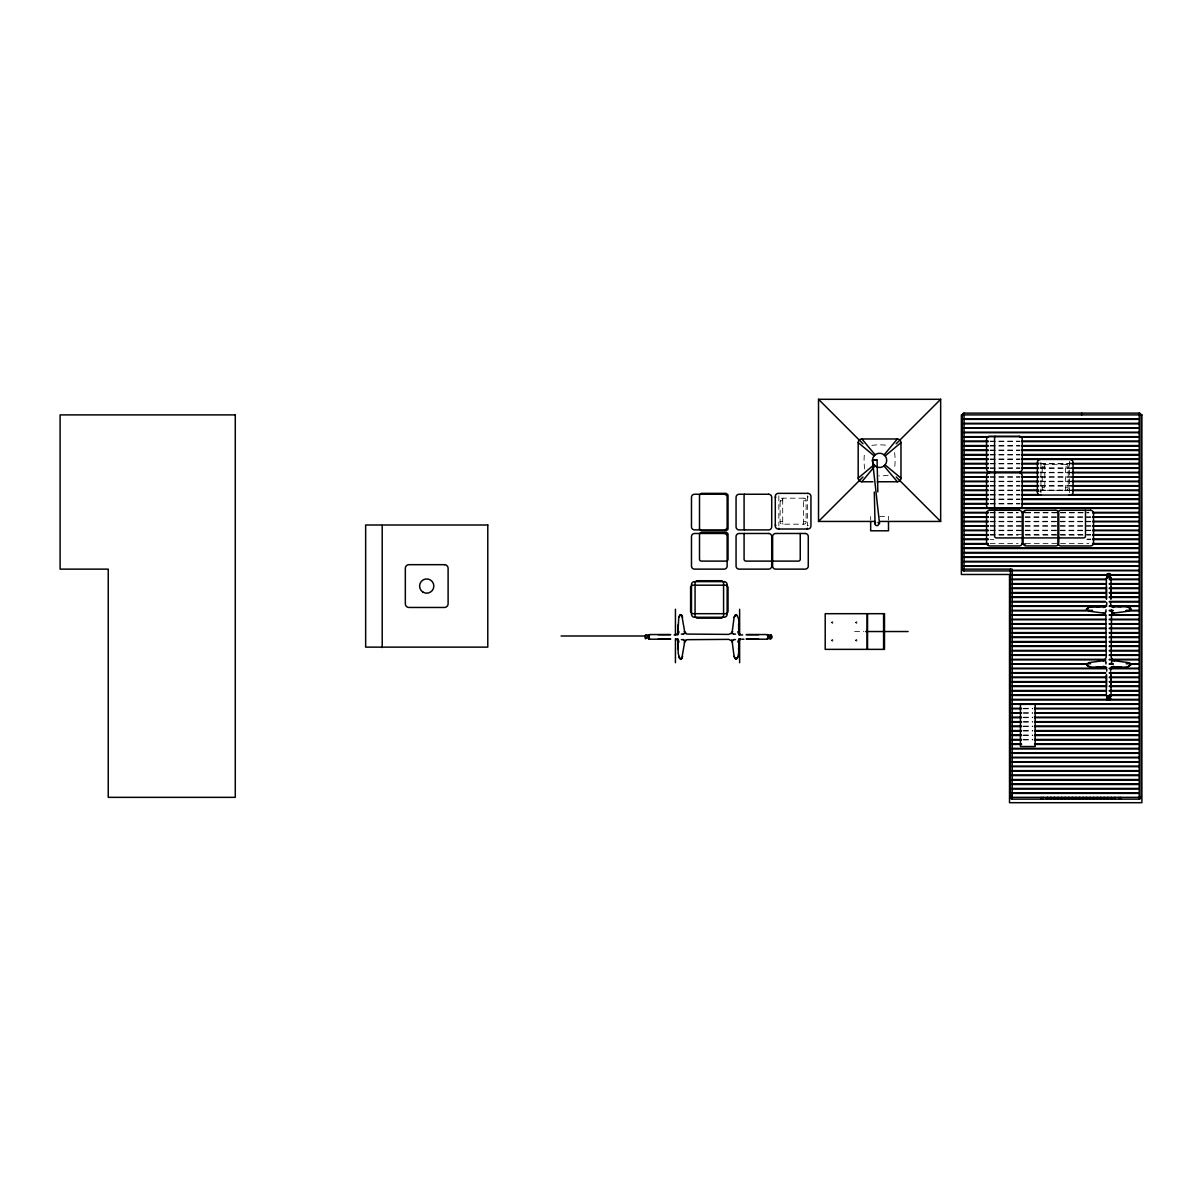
<?xml version="1.0" encoding="UTF-8"?>
<svg xmlns="http://www.w3.org/2000/svg" width="1202" height="1202" viewBox="0 0 1202 1202"><rect width="100%" height="100%" fill="white"/><g stroke="black" fill="none" stroke-linecap="round" stroke-linejoin="round"><path stroke-width="0.75" stroke-dasharray="5 3.75" d="M780.669 500.858L780.098 501.099A2.164 2.164 0 0 1 781.255 500.783L782.712 500.783M1042.765 466.977L1042.194 467.217A2.164 2.164 0 0 1 1043.351 466.917L1044.793 466.902M990.147 441.134L1019.957 441.134M990.147 441.615L1019.957 441.615M990.147 445.581L1019.957 445.581M990.147 446.077L1019.957 446.077M990.147 450.029L1019.957 450.029M990.147 450.525L1019.957 450.525M990.147 454.491L1019.957 454.491M990.147 454.972L1019.957 454.972M990.147 458.939L1019.957 458.939M990.147 459.434L1019.957 459.434M1039.7 463.04L1040.947 463.04M1069.464 463.04L1071.328 463.04M990.147 463.386L1019.957 463.386M1040.451 463.386L1072.139 463.386M990.147 463.882L1019.957 463.882M1040.451 463.882L1072.139 463.882M1065.603 466.902L1067.06 466.902A2.164 2.164 0 0 1 1068.217 467.217M990.147 467.848L1019.957 467.848M1040.451 467.848L1072.139 467.848M990.147 468.329L1019.957 468.329M1040.451 468.329L1072.139 468.329M1040.451 472.296L1072.139 472.296M1040.451 472.792L1072.139 472.792M990.147 476.743L1019.957 476.743M1040.451 476.743L1072.139 476.743M990.147 477.239L1019.957 477.239M1040.451 477.239L1072.139 477.239M990.147 481.206L1019.957 481.206M1040.451 481.206L1072.139 481.206M990.147 481.702L1019.957 481.702M1040.451 481.702L1072.139 481.702M990.147 485.653L1019.957 485.653M1040.451 485.653L1072.139 485.653M990.147 486.149L1019.957 486.149M1040.451 486.149L1072.139 486.149M1044.793 487.712L1043.351 487.712A2.164 2.164 0 0 1 1042.194 487.396M1065.603 487.712L1067.06 487.712A2.164 2.164 0 0 0 1068.217 487.396M990.147 490.1L1019.957 490.1M1040.451 490.1L1072.139 490.1M990.147 490.596L1019.957 490.596M1040.451 490.596L1072.139 490.596M1039.7 491.573L1040.947 491.573M990.147 494.563L1019.957 494.563M990.147 495.059L1019.957 495.059M807.368 496.922L808.36 496.922M990.147 499.01L1019.957 499.01M990.147 499.506L1019.957 499.506M803.522 500.783L804.964 500.783A2.164 2.164 0 0 1 806.121 501.084M990.147 503.473L1019.957 503.473M990.147 503.954L1019.957 503.954M990.147 512.368L1018.094 512.368M1025.546 512.368L1088.907 512.368M990.147 512.863L1018.094 512.863M1025.546 512.863L1088.907 512.863M879.579 516.529L888.503 516.529L888.503 520.105M990.147 516.83L1090.77 516.83M990.147 517.311L1090.77 517.311M990.147 521.277L1090.77 521.277M782.712 521.593L781.255 521.593A2.164 2.164 0 0 1 780.098 521.277M803.522 521.593L804.964 521.593A2.164 2.164 0 0 0 806.121 521.277M990.147 521.773L1090.77 521.773M807.368 525.454L808.36 525.454M990.147 525.725L1090.77 525.725M990.147 526.221L1090.77 526.221M990.147 530.187L1090.77 530.187M990.147 530.683L1090.77 530.683M990.147 534.635L1090.77 534.635M990.147 535.13L1018.094 535.13M1025.546 535.13L1090.77 535.13M1087.044 539.082L1090.77 539.082M990.147 539.578L993.874 539.578M1087.044 539.578L1090.77 539.578M990.147 543.544L1018.094 543.544M1025.546 543.544L1088.907 543.544M854.622 631.531L863.847 631.531M1023.398 708.294L1032.743 708.294M1023.398 708.789L1032.743 708.789M1023.398 712.741L1032.743 712.741M1023.398 713.237L1032.743 713.237M1023.398 717.203L1032.743 717.203M1023.398 717.699L1032.743 717.699M1023.398 721.651L1032.743 721.651M1023.398 722.147L1032.743 722.147M1023.398 726.098L1032.743 726.098M1023.398 726.594L1032.743 726.594M1023.398 730.561L1032.743 730.561M1023.398 731.056L1032.743 731.056M1023.398 735.008L1032.743 735.008M1023.398 735.504L1032.743 735.504M1023.398 739.455L1032.743 739.455M1023.398 739.951L1032.743 739.951M1069.464 461.313L1069.464 492.805M1040.947 462.8L1040.947 492.805M870.669 516.529L870.669 520.105M807.368 495.81L807.368 525.815M782.712 499.326L782.712 523.035M778.851 495.81L778.851 525.815M864.704 468.975A58.477 58.477 0 0 1 864.584 452.613M888.188 475.256A58.477 58.477 0 0 1 878.707 475.887M894.588 452.613A58.477 58.477 0 0 1 894.468 468.975M871.826 445.371A58.477 58.477 0 0 1 888.188 445.491M1045.109 464.303A2.164 2.164 0 0 0 1044.808 465.459L1044.793 489.154A2.164 2.164 0 0 0 1045.109 490.326M1065.303 490.326A2.164 2.164 0 0 0 1065.603 489.154L1065.603 465.459A2.164 2.164 0 0 0 1065.303 464.303M782.712 499.326A2.164 2.164 0 0 1 783.013 498.169M803.206 524.192A2.164 2.164 0 0 0 803.507 523.035L803.522 499.326A2.164 2.164 0 0 0 803.206 498.169M783.013 524.192A2.164 2.164 0 0 1 782.712 523.035M831.453 622.561C833.842 625.431 832.911 619.391 831.453 622.561M831.453 640.381C833.707 643.325 833.046 637.255 831.453 640.381M855.523 622.561C857.702 625.491 857.176 619.466 855.523 622.561M855.523 640.381C857.897 643.265 856.876 637.225 855.523 640.381M1065.994 464.303L1044.418 464.303A2.224 2.224 0 0 0 1042.194 466.526L1042.194 488.102A2.224 2.224 0 0 0 1044.418 490.311L1065.994 490.311A2.224 2.224 0 0 0 1068.217 488.102L1068.217 466.526A2.224 2.224 0 0 0 1065.994 464.303M803.898 498.184L782.322 498.184A2.224 2.224 0 0 0 780.098 500.393L780.098 521.968A2.224 2.224 0 0 0 782.322 524.192L803.898 524.192A2.224 2.224 0 0 0 806.121 521.968L806.121 500.393A2.224 2.224 0 0 0 803.898 498.184"/><path stroke-width="1.5" d="M1105.945 663.97L1106.005 662.077M1111.369 611.698L1111.444 609.79M678.274 624.424L677.703 634.851M738.569 649.335L739.14 638.923M1110.903 577.576L1110.453 578.072M682.661 617.377L680.753 614.598L678.769 617.152L677.868 634.671M738.975 639.088L738.614 653.422L738.073 656.608L736.105 659.162L734.121 656.608L732.288 642.559L731.357 640.651L728.728 639.374L686.718 639.689L684.554 642.559L681.819 658.531L679.671 658.531L678.829 656.382M738.975 634.671C737.998 628.451 740.988 619.315 736.105 614.598L734.121 617.152L732.288 631.2L731.357 633.123L728.728 634.401L686.718 634.07L684.554 631.2L681.819 615.229M735.023 658.531L734.182 656.382M1110.648 602.623L1110.633 604.711L1112.842 606.409L1121.15 606.725M1106.742 671.152L1106.742 669.063L1104.548 667.35L1096.239 667.035M1110.453 575.863L1110.843 574.917M1106.922 697.911L1106.546 698.858M646.285 637.601L645.489 638.517L645.97 635.227M770.557 636.158C771.969 632.507 771.969 641.252 770.557 637.601M649.065 637.496C647.833 640.711 647.833 633.048 649.065 636.264M767.777 636.264C769.01 633.048 769.01 640.711 767.777 637.496M646.345 637.496L645.609 638.307M770.497 636.264L771.233 635.452M649.26 637.601C647.833 641.252 647.833 632.507 649.26 636.158M767.582 636.158C769.01 632.507 769.01 641.252 767.582 637.601M1106.922 695.688L1106.546 696.604M678.394 633.604L679.025 631.741M737.818 642.033L738.449 640.155M1110.122 699.699L1109.311 698.963M678.829 617.377L679.671 615.229M681.819 658.531L682.661 656.382M734.182 617.377L735.023 615.229M737.172 658.531L738.013 656.382M677.958 632.733L676.245 634.941L674.157 634.926M738.884 641.027L740.597 638.833M1106.862 576.795L1107.147 577.666M1110.528 696.98L1110.242 696.093M1089.192 611.112L1086.413 609.204L1088.967 607.235L1106.486 606.334M1106.486 667.426L1092.152 667.08L1088.967 666.539L1086.413 664.556L1088.967 662.587L1103.015 660.754L1104.923 659.808L1106.201 657.178L1105.885 615.169L1103.015 613.02L1088.967 611.187M1110.903 667.426L1125.237 667.08L1128.423 666.539L1130.977 664.556L1128.423 662.587L1114.374 660.754L1112.451 659.808L1111.174 657.178L1111.504 615.169L1114.374 613.02L1128.423 611.187L1130.977 609.204L1128.423 607.235L1125.237 606.694L1110.903 606.334M1086.413 609.204L1089.192 607.295M1086.413 664.556L1089.192 662.648M1128.197 611.112L1130.977 609.204M1128.197 666.464L1130.977 664.556M684.208 642.214L685.29 640.411M731.552 633.349L732.634 631.546M646.33 638.427C644.723 640.17 644.723 633.604 646.33 635.332M770.512 635.332C772.12 633.604 772.12 640.17 770.512 638.427M649.2 638.427L648.329 638.713M767.642 635.332L768.514 635.047M877.37 481.762L897.323 481.762A3.651 3.651 0 0 0 900.974 478.111L900.974 442.621A3.651 3.651 0 0 0 897.323 438.97L861.849 438.97A3.651 3.651 0 0 0 858.183 442.621L858.183 478.111A3.651 3.651 0 0 0 861.849 481.762L874.215 466.857M884.131 454.882L897.323 438.97M875.011 521.443L818.517 521.443L862.961 476.999M896.211 443.748L940.655 399.304L940.655 521.443L879.579 521.443M770.392 634.731L769.445 635.122M858.183 478.111L874.019 464.828M885.153 455.919L900.974 442.621M1110.242 577.666L1110.528 576.795M1107.147 696.093L1106.862 696.98M1110.242 574.796C1111.97 573.174 1105.419 573.159 1107.147 574.796M1107.147 698.978C1105.6 701.412 1113.623 699.384 1108.695 698.978C1103.767 699.399 1111.79 701.337 1110.242 698.978M1112.226 613.756L1114.029 612.674M1103.361 661.085L1105.164 660.003M679.701 615.514L680.753 614.598M735.053 615.514L736.105 614.598M680.753 659.162L681.789 658.245M736.105 659.162L737.142 658.245M1110.002 574.631L1108.695 573.594L1107.388 574.631M648.329 635.047L649.2 635.332M648.704 639.028L649.621 638.653M768.138 634.731L767.237 635.122M767.237 638.653L768.514 638.713M1096.239 606.725L1104.548 606.409L1106.742 604.711L1106.742 602.623M1121.15 667.035L1112.842 667.35L1110.633 669.063L1110.648 671.152M771.233 638.307L770.497 637.496M1103.541 607.491L1105.419 606.86M1111.97 666.915L1113.833 666.284M1109.416 577.726C1113.052 576.299 1104.337 576.254 1107.974 577.726M1107.974 696.033C1104.383 697.37 1112.541 697.626 1109.311 696.243M1108.079 698.963L1107.267 699.699M1109.311 577.516C1112.511 576.284 1104.893 576.344 1108.079 577.516M1108.079 696.243C1104.833 697.536 1113.037 697.31 1109.416 696.033M742.686 634.926L740.597 634.941L738.884 632.733L738.569 624.424M1087.044 610.285L1086.713 609.204M1128.197 607.295L1130.346 608.122M1087.044 665.638L1089.192 666.464M1128.197 662.648L1130.346 663.474M1104.548 606.409L1106.651 606.154M1110.723 667.606L1112.842 667.35M875.086 459.825L873.538 460.111L877.069 460.096L877.836 491.903M733.611 634.205L735.519 634.13M681.324 639.629L683.232 639.554M875.311 459.825L877.054 460.035M741.799 639.224L743.948 639.209M818.517 521.443L818.517 399.304L940.655 399.304M1012.189 570.92L964.049 570.92A1.788 1.788 0 0 1 962.261 569.132L962.261 414.9A1.788 1.788 0 0 1 964.049 413.127L1139.226 413.127A1.788 1.788 0 0 1 1141.014 414.9L1141.014 797.347A1.788 1.788 0 0 1 1139.226 799.135L1012.189 799.135A1.788 1.788 0 0 1 1010.401 797.347L1010.401 569.132M964.049 418.867L1139.226 418.867M964.049 419.363L1139.226 419.363M964.049 423.314L1139.226 423.314M964.049 423.81L1139.226 423.81M964.049 427.762L1139.226 427.762M964.049 428.258L1139.226 428.258M964.049 432.224L1139.226 432.224M964.049 432.72L1139.226 432.72M964.049 436.672L1139.226 436.672M964.049 437.167L988.284 437.167M1019.957 437.167L1139.226 437.167M964.049 441.134L988.284 441.134M1021.82 441.134L1139.226 441.134M964.049 441.615L988.284 441.615M1021.82 441.615L1139.226 441.615M964.049 445.581L988.284 445.581M1021.82 445.581L1139.226 445.581M964.049 446.077L988.284 446.077M1021.82 446.077L1139.226 446.077M964.049 450.029L988.284 450.029M1021.82 450.029L1139.226 450.029M964.049 450.525L988.284 450.525M1021.82 450.525L1139.226 450.525M964.049 454.491L988.284 454.491M1021.82 454.491L1139.226 454.491M964.049 454.972L988.284 454.972M1021.82 454.972L1139.226 454.972M964.049 458.939L988.284 458.939M1021.82 458.939L1139.226 458.939M964.049 459.434L988.284 459.434M1021.82 459.434L1139.226 459.434M964.049 463.386L988.284 463.386M1021.82 463.386L1038.588 463.386M1072.139 463.386L1139.226 463.386M964.049 463.882L988.284 463.882M1021.82 463.882L1038.588 463.882M1072.139 463.882L1139.226 463.882M964.049 467.848L988.284 467.848M1021.82 467.848L1038.588 467.848M1072.139 467.848L1139.226 467.848M964.049 468.329L988.284 468.329M1021.82 468.329L1038.588 468.329M1072.139 468.329L1139.226 468.329M964.049 472.296L990.147 472.296M1019.957 472.296L1038.588 472.296M1072.139 472.296L1139.226 472.296M964.049 472.792L1019.176 472.852A3.05 3.05 0 0 1 1022.226 475.902L1022.226 505.471A3.05 3.05 0 0 1 1019.176 508.506L989.607 508.506A3.05 3.05 0 0 1 986.557 505.471L986.557 475.902A3.05 3.05 0 0 1 989.607 472.852M1019.957 472.792L1038.588 472.792M1072.139 472.792L1139.226 472.792M964.049 476.743L988.284 476.743M1021.82 476.743L1038.588 476.743M1072.139 476.743L1139.226 476.743M964.049 477.239L988.284 477.239M1021.82 477.239L1038.588 477.239M1072.139 477.239L1139.226 477.239M964.049 481.206L988.284 481.206M1021.82 481.206L1038.588 481.206M1072.139 481.206L1139.226 481.206M861.849 481.762L872.937 481.762M964.049 481.702L988.284 481.702M1021.82 481.702L1038.588 481.702M1072.139 481.702L1139.226 481.702M964.049 485.653L988.284 485.653M1021.82 485.653L1038.588 485.653M1072.139 485.653L1139.226 485.653M964.049 486.149L988.284 486.149M1021.82 486.149L1038.588 486.149M1072.139 486.149L1139.226 486.149M964.049 490.1L988.284 490.1M1021.82 490.1L1038.588 490.1M1072.139 490.1L1139.226 490.1M964.049 490.596L988.284 490.596M1021.82 490.596L1038.588 490.596M1072.139 490.596L1139.226 490.596M964.049 494.563L988.284 494.563M1021.82 494.563L1038.588 494.563M1072.139 494.563L1139.226 494.563M964.049 495.059L988.284 495.059M1021.82 495.059L1139.226 495.059M964.049 499.01L988.284 499.01M1021.82 499.01L1139.226 499.01M964.049 499.506L988.284 499.506M1021.82 499.506L1139.226 499.506M964.049 503.473L988.284 503.473M1021.82 503.473L1139.226 503.473M964.049 503.954L988.284 503.954M1021.82 503.954L1139.226 503.954M964.049 507.92L1139.226 507.92M964.049 508.416L1139.226 508.416M964.049 512.368L988.284 512.368M1021.82 512.368L1025.546 512.368M1092.633 512.368L1139.226 512.368M964.049 512.863L988.284 512.863M1092.633 512.863L1139.226 512.863M964.049 516.83L988.284 516.83M1092.633 516.83L1139.226 516.83M964.049 517.311L988.284 517.311M1092.633 517.311L1139.226 517.311M964.049 521.277L988.284 521.277M1092.633 521.277L1139.226 521.277M964.049 521.773L988.284 521.773M1092.633 521.773L1139.226 521.773M879.548 523.666L872.457 460.306M964.049 525.725L988.284 525.725M1092.633 525.725L1139.226 525.725M964.049 526.221L988.284 526.221M1092.633 526.221L1139.226 526.221M964.049 530.187L988.284 530.187M1092.633 530.187L1139.226 530.187M964.049 530.683L988.284 530.683M1092.633 530.683L1139.226 530.683M964.049 534.635L988.284 534.635M1092.633 534.635L1139.226 534.635M964.049 535.13L988.284 535.13M1092.633 535.13L1139.226 535.13M964.049 539.082L988.284 539.082M1092.633 539.082L1139.226 539.082M964.049 539.578L988.284 539.578M1092.633 539.578L1139.226 539.578M964.049 543.544L988.284 543.544M1092.633 543.544L1139.226 543.544M964.049 544.04L988.284 544.04M1021.82 544.04L1025.546 544.04M1092.633 544.04L1139.226 544.04M964.049 547.992L1139.226 547.992M964.049 548.488L1139.226 548.488M964.049 552.439L1139.226 552.439M964.049 552.935L1139.226 552.935M964.049 556.902L1139.226 556.902M964.049 557.397L1139.226 557.397M964.049 561.349L1139.226 561.349M964.049 561.845L1139.226 561.845M964.049 565.811L1139.226 565.811M964.049 566.292L1139.226 566.292M962.261 569.132L1012.189 569.132L1012.189 799.135M1012.189 570.259L1139.226 570.259M1012.189 570.755L1139.226 570.755M1012.189 574.706L1139.226 574.706M1012.189 575.202L1105.6 575.202M1109.341 575.202L1139.226 575.202M1012.189 579.169L1105.6 579.169M1109.341 579.169L1139.226 579.169M1012.189 579.649L1105.6 579.649M1109.341 579.649L1139.226 579.649M1012.189 583.616L1105.6 583.616M1109.341 583.616L1139.226 583.616M1012.189 584.112L1105.6 584.112M1109.341 584.112L1139.226 584.112M1012.189 588.063L1105.6 588.063M1109.341 588.063L1139.226 588.063M1012.189 588.559L1105.6 588.559M1109.341 588.559L1139.226 588.559M1012.189 592.526L1105.6 592.526M1109.341 592.526L1139.226 592.526M1012.189 593.022L1105.6 593.022M1109.341 593.022L1139.226 593.022M1012.189 596.973L1105.6 596.973M1109.341 596.973L1139.226 596.973M1012.189 597.469L1105.6 597.469M1109.341 597.469L1139.226 597.469M1012.189 601.421L1105.6 601.421M1109.341 601.421L1139.226 601.421M1012.189 601.917L1105.6 601.917M1109.341 601.917L1139.226 601.917M1012.189 605.883L1105.6 605.883M1109.341 605.883L1139.226 605.883M1012.189 606.379L1105.6 606.379M1109.341 606.379L1139.226 606.379M1012.189 610.331L1092.528 610.331M1109.341 610.331L1113.067 610.331M1126.154 610.331L1139.226 610.331M1012.189 610.826L1092.528 610.826M1109.341 610.826L1113.067 610.826M1126.154 610.826L1139.226 610.826M1012.189 614.778L1105.6 614.778M1109.341 614.778L1139.226 614.778M1012.189 615.274L1105.6 615.274M1109.341 615.274L1139.226 615.274M1012.189 619.24L1105.6 619.24M1109.341 619.24L1139.226 619.24M1012.189 619.736L1105.6 619.736M1109.341 619.736L1139.226 619.736M1012.189 623.688L1105.6 623.688M1109.341 623.688L1139.226 623.688M1012.189 624.184L1105.6 624.184M1109.341 624.184L1139.226 624.184M1012.189 628.15L1105.6 628.15M1109.341 628.15L1139.226 628.15M1012.189 628.631L1105.6 628.631M1109.341 628.631L1139.226 628.631M865.695 631.531L908.111 631.531M1012.189 632.598L1105.6 632.598M1109.341 632.598L1139.226 632.598M1012.189 633.093L1105.6 633.093M1109.341 633.093L1139.226 633.093M683.382 633.619L685.125 633.619M731.717 633.619L733.46 633.619M649.561 634.551L670.13 634.551M746.712 634.551L767.282 634.551M658.2 634.701L670.761 634.701M746.081 634.701L758.642 634.701M561.109 635.993L645.173 635.993M1012.189 637.045L1105.6 637.045M1109.341 637.045L1139.226 637.045M1012.189 637.541L1105.6 637.541M1109.341 637.541L1139.226 637.541M658.2 639.058L670.761 639.058M746.081 639.058L758.642 639.058M649.561 639.209L670.13 639.209M746.712 639.209L767.282 639.209M683.382 640.14L685.125 640.14M731.717 640.14L733.46 640.14M1012.189 641.507L1105.6 641.507M1109.341 641.507L1139.226 641.507M1012.189 641.988L1105.6 641.988M1109.341 641.988L1139.226 641.988M1012.189 645.955L1105.6 645.955M1109.341 645.955L1139.226 645.955M1012.189 646.451L1105.6 646.451M1109.341 646.451L1139.226 646.451M1012.189 650.402L1105.6 650.402M1109.341 650.402L1139.226 650.402M1012.189 650.898L1105.6 650.898M1109.341 650.898L1139.226 650.898M1012.189 654.865L1105.6 654.865M1109.341 654.865L1139.226 654.865M1012.189 655.36L1105.6 655.36M1109.341 655.36L1139.226 655.36M1012.189 659.312L1105.6 659.312M1109.341 659.312L1139.226 659.312M1012.189 659.808L1105.6 659.808M1109.341 659.808L1139.226 659.808M1012.189 663.759L1090.65 663.759M1109.341 663.759L1113.067 663.759M1126.154 663.759L1139.226 663.759M1012.189 664.255L1086.924 664.255M1109.341 664.255L1113.067 664.255M1129.88 664.255L1139.226 664.255M1012.189 668.222L1105.6 668.222M1109.341 668.222L1139.226 668.222M1012.189 668.718L1105.6 668.718M1109.341 668.718L1139.226 668.718M1012.189 672.669L1105.6 672.669M1109.341 672.669L1139.226 672.669M1012.189 673.165L1105.6 673.165M1109.341 673.165L1139.226 673.165M1012.189 677.117L1105.6 677.117M1109.341 677.117L1139.226 677.117M1012.189 677.612L1105.6 677.612M1109.341 677.612L1139.226 677.612M1012.189 681.579L1105.6 681.579M1109.341 681.579L1139.226 681.579M1012.189 682.075L1105.6 682.075M1109.341 682.075L1139.226 682.075M1012.189 686.026L1105.6 686.026M1109.341 686.026L1139.226 686.026M1012.189 686.522L1105.6 686.522M1109.341 686.522L1139.226 686.522M1012.189 690.489L1105.6 690.489M1109.341 690.489L1139.226 690.489M1012.189 690.97L1105.6 690.97M1109.341 690.97L1139.226 690.97M1012.189 694.936L1105.6 694.936M1109.341 694.936L1139.226 694.936M1012.189 695.432L1105.6 695.432M1109.341 695.432L1139.226 695.432M1012.189 699.384L1139.226 699.384M1012.189 699.88L1139.226 699.88M1012.189 703.846L1139.226 703.846M1012.189 704.327L1139.226 704.327M1012.189 708.294L1021.535 708.294M1034.606 708.294L1139.226 708.294M1012.189 708.789L1021.535 708.789M1034.606 708.789L1139.226 708.789M1012.189 712.741L1021.535 712.741M1034.606 712.741L1139.226 712.741M1012.189 713.237L1021.535 713.237M1034.606 713.237L1139.226 713.237M1012.189 717.203L1021.535 717.203M1034.606 717.203L1139.226 717.203M1012.189 717.699L1021.535 717.699M1034.606 717.699L1139.226 717.699M1012.189 721.651L1021.535 721.651M1034.606 721.651L1139.226 721.651M1012.189 722.147L1021.535 722.147M1034.606 722.147L1139.226 722.147M1012.189 726.098L1021.535 726.098M1034.606 726.098L1139.226 726.098M1012.189 726.594L1021.535 726.594M1034.606 726.594L1139.226 726.594M1012.189 730.561L1021.535 730.561M1034.606 730.561L1139.226 730.561M1012.189 731.056L1021.535 731.056M1034.606 731.056L1139.226 731.056M1012.189 735.008L1021.535 735.008M1034.606 735.008L1139.226 735.008M1012.189 735.504L1021.535 735.504M1034.606 735.504L1139.226 735.504M1012.189 739.455L1021.535 739.455M1034.606 739.455L1139.226 739.455M1012.189 739.951L1021.535 739.951M1034.606 739.951L1139.226 739.951M1012.189 743.918L1021.535 743.918M1034.606 743.918L1139.226 743.918M1012.189 744.414L1021.535 744.414M1034.606 744.414L1139.226 744.414M1012.189 748.365L1139.226 748.365M1012.189 748.861L1139.226 748.861M1010.401 752.768L1139.226 752.828M1012.189 753.308L1139.226 753.308M1012.189 757.275L1139.226 757.275M1012.189 757.771L1139.226 757.771M1012.189 761.722L1139.226 761.722M1012.189 762.218L1139.226 762.218M1012.189 766.185L1139.226 766.185M1012.189 766.666L1139.226 766.666M1012.189 770.632L1139.226 770.632M1012.189 771.128L1139.226 771.128M1012.189 775.08L1139.226 775.08M1012.189 775.575L1139.226 775.575M1012.189 779.542L1139.226 779.542M1012.189 780.038L1139.226 780.038M1012.189 783.989L1139.226 783.989M1012.189 784.485L1139.226 784.485M1012.189 788.437L1139.226 788.437M1012.189 788.933L1139.226 788.933M1012.189 792.899L1139.226 792.899M1012.189 793.395L1139.226 793.395M1010.401 795.559L1012.189 795.559M1010.401 797.347L1141.014 797.347M681.324 634.13L683.232 634.205M733.611 639.554L735.519 639.629M1110.723 606.154L1112.842 606.409M1104.548 667.35L1106.651 667.606M769.445 638.653L770.392 639.028M647.397 635.122L646.451 634.731M649.621 635.122L648.704 634.731M1111.97 606.86L1113.833 607.491M1103.541 666.284L1105.419 666.915M736.105 614.898L737.142 615.514M680.753 614.898L681.789 615.514M735.053 658.245L736.105 658.861M679.701 658.245L680.753 658.861M1103.361 612.674L1105.164 613.756M1112.226 660.003L1114.029 661.085M676.245 638.833L677.958 641.027L678.274 649.335M858.183 442.621L874.094 455.813M885.078 464.919L900.974 478.111M818.517 399.304L862.961 443.748M896.211 476.999L940.655 521.443M1106.546 574.917L1106.922 575.863M1110.843 698.858L1110.453 697.911M861.849 438.97L875.131 454.792M884.041 465.94L897.323 481.762M731.552 640.411L732.634 642.214M684.208 631.546L685.29 633.349M1130.06 608.167L1130.676 609.204M1130.06 663.519L1130.676 664.556M1086.713 664.556L1087.329 665.607M1106.546 577.155L1106.922 578.072M679.671 658.531L678.228 653.422L677.868 639.088M737.818 631.741L738.449 633.604M678.394 640.155L679.025 642.033M1110.453 695.688L1110.903 696.198M738.884 632.733L739.14 634.851M677.703 638.923L677.958 641.027M1111.369 662.077L1111.444 663.97M1105.945 609.79L1106.005 611.698M874.29 492.009L875.056 523.892M1139.226 413.127L1139.226 799.135M1120.504 797.347L1120.504 799.135M1118.942 797.347L1118.942 799.135M1111.955 611.833L1111.955 613.591M1111.955 660.168L1111.955 661.926M1111.024 578.012L1111.024 598.596M1111.024 675.163L1111.024 695.748M1110.873 586.666L1110.873 599.212M1110.873 674.547L1110.873 687.093M1106.516 586.666L1106.516 599.212M1106.516 674.547L1106.516 687.093M1106.366 578.012L1106.366 598.596M1106.366 675.163L1106.366 695.748M1105.434 611.833L1105.434 613.591M1105.434 660.168L1105.434 661.926M1081.725 413.127L1081.725 414.9M1043.171 797.347L1043.171 799.135M1041.157 797.347L1041.383 799.135M964.049 413.127L964.049 570.92M888.503 521.878L888.503 530.803L870.669 530.803L870.669 521.878M883.59 613.696L883.59 649.365M867.543 613.696L867.543 649.365M867.108 613.696L867.108 649.365M739.621 609.249L739.621 635.062M739.621 638.758L739.621 662.738M699.504 495.825L699.504 528.324M675.434 609.249L675.434 635.062M675.434 638.758L675.434 662.738M382.206 525.454L382.206 647.577M878.001 522.464A1.788 1.788 0 0 1 878.271 525.004A1.788 1.788 0 0 1 875.702 525.184A1.788 1.788 0 0 1 875.627 522.615M1085.226 510.294A1.878 1.878 0 0 1 1085.511 511.286L1085.511 536.047A1.878 1.878 0 0 1 1083.633 537.925L1058.872 537.925A1.878 1.878 0 0 1 1057.88 537.64M1022.226 537.64A1.878 1.878 0 0 1 1021.219 537.925L996.473 537.925A1.878 1.878 0 0 1 994.58 536.047L994.58 511.286A1.878 1.878 0 0 1 994.865 510.294M995.016 508.521A2.975 2.975 0 0 1 994.595 506.928L994.58 474.429A2.975 2.975 0 0 1 995.016 472.852M995.016 471.965A2.975 2.975 0 0 1 994.595 470.373L994.58 437.889A2.975 2.975 0 0 1 995.016 436.296M1058.782 537.504A2.975 2.975 0 0 1 1057.189 537.91L1024.69 537.925A2.975 2.975 0 0 1 1023.112 537.504M1040.421 495.134A3.05 3.05 0 0 1 1037.371 492.099L1037.371 462.53A3.05 3.05 0 0 1 1040.421 459.48M1037.942 491.408A2.975 2.975 0 0 1 1037.371 491.137M1069.99 459.48A3.05 3.05 0 0 1 1073.04 462.53L1073.04 492.099A3.05 3.05 0 0 1 1069.99 495.134M1069.269 494.668A2.975 2.975 0 0 1 1069.044 495.149M1041.368 495.149A2.975 2.975 0 0 1 1041.142 494.668M1037.371 463.476A2.975 2.975 0 0 1 1037.942 463.206M799.961 533.478A1.878 1.878 0 0 1 800.247 534.469L800.247 559.215A1.878 1.878 0 0 1 798.353 561.109L773.607 561.109A1.878 1.878 0 0 1 772.616 560.823M775.846 525.289A2.975 2.975 0 0 1 775.275 525.019M807.278 528.234A2.975 2.975 0 0 1 806.948 529.015M779.272 529.015A2.975 2.975 0 0 1 778.956 528.234M775.275 497.343A2.975 2.975 0 0 1 775.846 497.087M744.504 529.917A2.975 2.975 0 0 1 744.098 528.324L744.083 495.825A2.975 2.975 0 0 1 744.504 494.247M699.504 495.825A3.11 3.11 0 0 1 699.714 494.698L701.397 493.361L726.143 493.361L727.826 494.698A3.11 3.11 0 0 1 728.036 495.825L728.036 528.324A3.11 3.11 0 0 1 727.826 529.466L726.143 530.803L701.397 530.803L699.714 529.466A3.11 3.11 0 0 1 699.504 528.324M771.714 560.823A1.878 1.878 0 0 1 770.722 561.109L745.961 561.109A1.878 1.878 0 0 1 744.083 559.215L744.083 534.469A1.878 1.878 0 0 1 744.369 533.478M1046.296 798.158C1048.039 801.253 1048.595 795.168 1046.296 798.158M1049.857 798.158C1051.6 801.253 1052.156 795.168 1049.857 798.158M1053.418 798.158C1055.161 801.253 1055.732 795.168 1053.418 798.158M1056.994 798.158C1058.646 801.268 1059.353 795.258 1056.994 798.158M1060.555 798.158C1062.207 801.268 1062.929 795.258 1060.555 798.158M1064.116 798.158C1065.783 801.268 1066.49 795.258 1064.116 798.158M1067.692 798.158C1069.344 801.268 1070.05 795.258 1067.692 798.158M1071.252 798.158C1072.905 801.268 1073.626 795.258 1071.252 798.158M1074.813 798.158C1076.481 801.268 1077.187 795.258 1074.813 798.158M1078.389 798.158C1080.042 801.268 1080.748 795.258 1078.389 798.158M1081.95 798.158C1083.603 801.268 1084.324 795.258 1081.95 798.158M1085.511 798.158C1087.119 801.313 1087.855 795.288 1085.511 798.158M1089.087 798.158C1090.68 801.313 1091.431 795.288 1089.087 798.158M1092.648 798.158C1094.166 801.328 1094.992 795.363 1092.648 798.158M1096.209 798.158C1097.952 801.298 1098.267 795.273 1096.209 798.158M1099.785 798.158C1101.738 801.238 1101.543 795.243 1099.785 798.158M1103.346 798.158C1105.299 801.238 1105.104 795.243 1103.346 798.158M1106.907 798.158C1108.86 801.238 1108.665 795.243 1106.907 798.158M1110.483 798.158C1112.436 801.238 1112.241 795.243 1110.483 798.158M1114.044 798.158C1115.997 801.238 1115.802 795.243 1114.044 798.158M690.609 586.892L690.594 611.818L691.931 613.486A3.11 3.11 0 0 0 693.073 613.696L725.557 613.696A3.11 3.11 0 0 0 726.699 613.501L728.036 611.818L728.036 587.057L726.699 585.389A3.11 3.11 0 0 0 725.557 585.179L693.073 585.179A3.11 3.11 0 0 0 691.931 585.389L690.609 586.892M695.357 581.843L695.267 582.053A3.11 3.11 0 0 0 695.057 583.195L695.057 615.679A3.11 3.11 0 0 0 695.252 616.821L696.935 618.159L721.696 618.159L723.364 616.821A3.11 3.11 0 0 0 723.574 615.679L723.574 583.195A3.11 3.11 0 0 0 723.364 582.053L721.696 580.716L696.935 580.716L695.357 581.843M235.276 414.9L60.1 414.9L60.1 569.132L108.24 569.132L108.24 797.347L235.276 797.347L235.276 414.9M1141.9 414.9L961.375 414.9L961.375 574.481L1009.515 574.481L1009.515 802.696L1141.9 802.696L1141.9 414.9M1019.176 436.296L989.607 436.296A3.05 3.05 0 0 0 986.557 439.346L986.557 468.915A3.05 3.05 0 0 0 989.607 471.965L1019.176 471.965A3.05 3.05 0 0 0 1022.226 468.915L1022.226 439.346A3.05 3.05 0 0 0 1019.176 436.296M807.894 493.361L778.325 493.361A3.05 3.05 0 0 0 775.29 496.396L775.29 525.965A3.05 3.05 0 0 0 778.325 529.015L807.894 529.015A3.05 3.05 0 0 0 810.944 525.965L810.944 496.396A3.05 3.05 0 0 0 807.894 493.361M724.1 494.247L694.531 494.247A3.05 3.05 0 0 0 691.481 497.297L691.481 526.867A3.05 3.05 0 0 0 694.531 529.902L724.1 529.902A3.05 3.05 0 0 0 727.15 526.867L727.15 497.297A3.05 3.05 0 0 0 724.1 494.247M768.679 494.247L739.095 494.247A3.05 3.05 0 0 0 736.06 497.297L736.06 526.867A3.05 3.05 0 0 0 739.095 529.902L768.679 529.902A3.05 3.05 0 0 0 771.714 526.867L771.714 497.297A3.05 3.05 0 0 0 768.679 494.247M1019.176 510.294L989.607 510.294A3.05 3.05 0 0 0 986.557 513.329L986.557 542.913A3.05 3.05 0 0 0 989.607 545.948L1019.176 545.948A3.05 3.05 0 0 0 1022.226 542.913L1022.226 513.329A3.05 3.05 0 0 0 1019.176 510.294M1055.732 510.294L1026.162 510.294A3.05 3.05 0 0 0 1023.112 513.329L1023.112 542.913A3.05 3.05 0 0 0 1026.162 545.948L1055.732 545.948A3.05 3.05 0 0 0 1058.767 542.913L1058.767 513.329A3.05 3.05 0 0 0 1055.732 510.294M1090.499 510.294L1060.915 510.294A3.05 3.05 0 0 0 1057.88 513.329L1057.88 542.913A3.05 3.05 0 0 0 1060.915 545.948L1090.499 545.948A3.05 3.05 0 0 0 1093.535 542.913L1093.535 513.329A3.05 3.05 0 0 0 1090.499 510.294M487.787 525.004L365.648 525.004L365.648 647.127L487.787 647.127L487.787 525.004M726.143 532.576L701.397 532.576A1.878 1.878 0 0 0 699.504 534.469L699.504 559.215A1.878 1.878 0 0 0 701.397 561.109L726.143 561.109A1.878 1.878 0 0 0 728.036 559.215L728.036 534.469A1.878 1.878 0 0 0 726.143 532.576M724.1 533.478L694.531 533.478A3.05 3.05 0 0 0 691.481 536.513L691.481 566.082A3.05 3.05 0 0 0 694.531 569.132L724.1 569.132A3.05 3.05 0 0 0 727.15 566.082L727.15 536.513A3.05 3.05 0 0 0 724.1 533.478M768.679 533.478L739.095 533.478A3.05 3.05 0 0 0 736.06 536.513L736.06 566.082A3.05 3.05 0 0 0 739.095 569.132L768.679 569.132A3.05 3.05 0 0 0 771.714 566.082L771.714 536.513A3.05 3.05 0 0 0 768.679 533.478M805.22 533.478L775.651 533.478A3.05 3.05 0 0 0 772.616 536.513L772.616 566.082A3.05 3.05 0 0 0 775.651 569.132L805.22 569.132A3.05 3.05 0 0 0 808.27 566.082L808.27 536.513A3.05 3.05 0 0 0 805.22 533.478M444.455 564.67L408.98 564.67A3.651 3.651 0 0 0 405.329 568.321L405.329 603.81A3.651 3.651 0 0 0 408.98 607.461L444.455 607.461A3.651 3.651 0 0 0 448.106 603.81L448.106 568.321A3.651 3.651 0 0 0 444.455 564.67M724.1 581.618L694.531 581.618A3.05 3.05 0 0 0 691.481 584.653L691.481 614.222A3.05 3.05 0 0 0 694.531 617.272L724.1 617.272A3.05 3.05 0 0 0 727.15 614.222L727.15 584.653A3.05 3.05 0 0 0 724.1 581.618M884.492 613.696L825.203 613.696L825.203 649.365L884.492 649.365L884.492 613.696M1035.147 704.192L1020.438 704.192L1020.438 746.532L1035.147 746.532L1035.147 704.192M875.882 466.466A7.137 7.137 0 0 0 886.715 460.531A7.137 7.137 0 0 0 876.153 454.116A7.137 7.137 0 0 0 875.882 466.466M423.149 592.24A7.137 7.137 0 0 0 433.847 586.065A7.137 7.137 0 0 0 423.149 579.89A7.137 7.137 0 0 0 423.149 592.24"/></g></svg>
